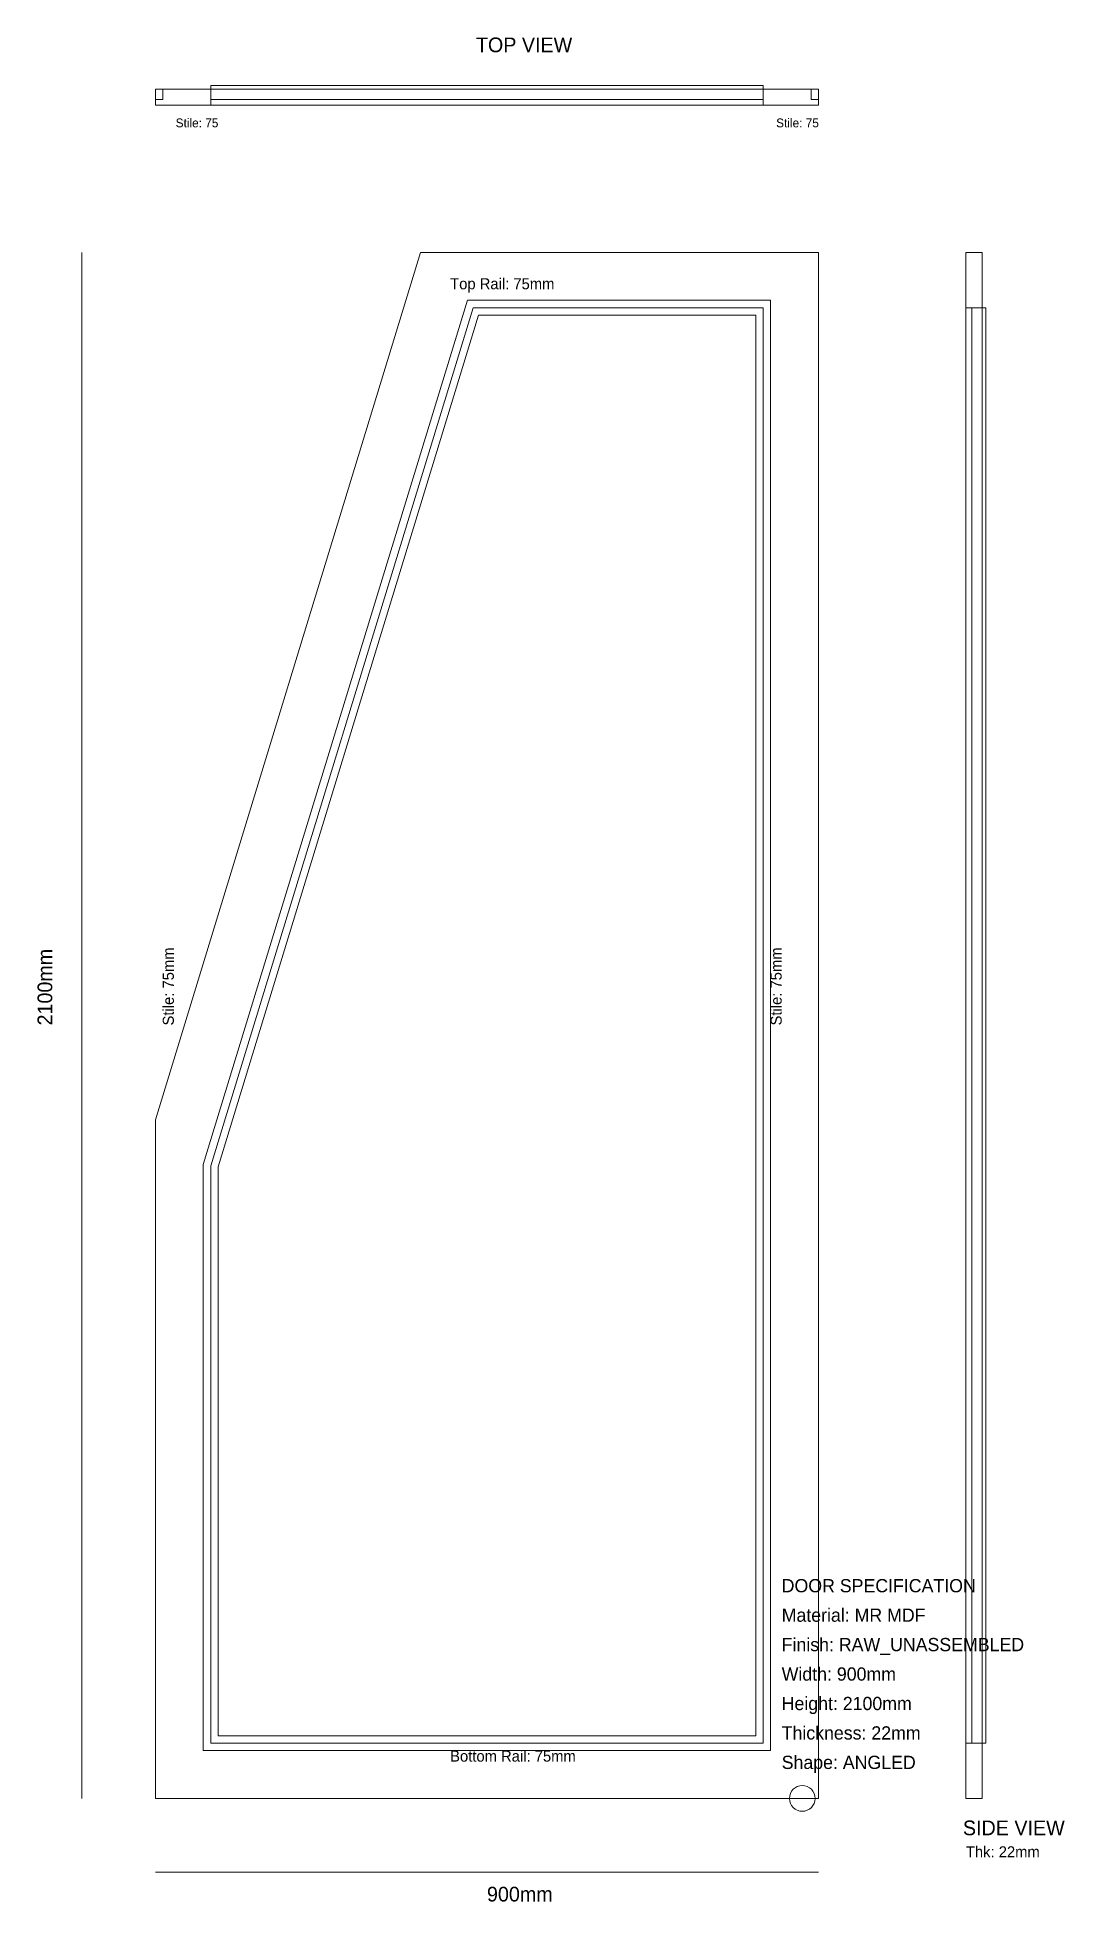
# Model space of a CAD drawing. Extents: x -160 to 1234, y -140 to 2392.
import ezdxf

# ---------------------------------------------------------------- set-up
doc = ezdxf.new("R2010")
doc.units = 0
for name, color, linetype, lineweight in [('BORDERS', 4, 'Continuous', 0), ('DIMENSIONS', 7, 'Continuous', 0), ('FRAME', 7, 'Continuous', 0), ('PANEL_GEOMETRY', 2, 'Continuous', 0), ('PANELS', 2, 'Continuous', 0), ('T3_INNER_BREAK', 6, 'Continuous', 0), ('T3_REBATE_FINISH', 6, 'Continuous', 0), ('T4_PROFILE_8MM_FINAL', 5, 'Continuous', 0), ('T4_PROFILE_8MM_OS', 5, 'Continuous', 0), ('T6_INNER_ONION', 1, 'Continuous', 0), ('T6_REBATE_12MM', 1, 'Continuous', 0), ('T8_DRILL_35MM', 3, 'Continuous', 0)]:
    doc.layers.add(name, color=color, linetype=linetype, lineweight=lineweight)

msp = doc.modelspace()

# ---------------------------------------------------------------- linework, layer by layer
at = {"layer": 'BORDERS'}
for p, q in [((0, 2308), (10, 2308)), ((10, 2322), (10, 2308)), ((75, 2300), (75, 2322)), ((825, 2300), (825, 2322)), ((890, 2322), (890, 2308)), ((900, 2308), (890, 2308)), ((1100, 2025), (1122, 2025)), ((1100, 75), (1122, 75))]:
    msp.add_line(p, q, dxfattribs=at)
at = {"layer": 'DIMENSIONS'}
for p, q in [((-100, 0), (-100, 2100)), ((0, -100), (900, -100))]:
    msp.add_line(p, q, dxfattribs=at)
at = {"layer": 'FRAME'}
for points in [[(0, 2300), (900, 2300), (900, 2322), (0, 2322)], [(1100, 0), (1122, 0), (1122, 2100), (1100, 2100)]]:
    msp.add_lwpolyline(points, close=True, dxfattribs=at)
at = {"layer": 'PANEL_GEOMETRY'}
msp.add_lwpolyline([(85, 85), (85, 858), (438.6, 2015), (815, 2015), (815, 858), (815, 85)], close=True, dxfattribs=at)
at = {"layer": 'PANELS'}
for points in [[(75, 2308), (825, 2308), (825, 2327), (75, 2327)], [(1108, 75), (1127, 75), (1127, 2025), (1108, 2025)]]:
    msp.add_lwpolyline(points, close=True, dxfattribs=at)
at = {"layer": 'T3_INNER_BREAK'}
msp.add_lwpolyline([(75, 75), (75, 859.5), (431.2, 2025), (825, 2025), (825, 859.5), (825, 75)], close=True, dxfattribs=at)
at = {"layer": 'T3_REBATE_FINISH'}
msp.add_lwpolyline([(65, 65), (65, 861), (423.8, 2035), (835, 2035), (835, 861), (835, 65)], close=True, dxfattribs=at)
at = {"layer": 'T4_PROFILE_8MM_FINAL'}
msp.add_lwpolyline([(0, 0), (900, 0), (900, 2100), (360, 2100), (0, 922)], close=True, dxfattribs=at)
at = {"layer": 'T4_PROFILE_8MM_OS'}
msp.add_lwpolyline([(0, 0), (900, 0), (900, 2100), (360, 2100), (0, 922)], close=True, dxfattribs=at)
at = {"layer": 'T6_INNER_ONION'}
msp.add_lwpolyline([(75, 75), (75, 859.5), (431.2, 2025), (825, 2025), (825, 859.5), (825, 75)], close=True, dxfattribs=at)
at = {"layer": 'T6_REBATE_12MM'}
msp.add_lwpolyline([(65, 65), (65, 861), (423.8, 2035), (835, 2035), (835, 861), (835, 65)], close=True, dxfattribs=at)
at = {"layer": 'T8_DRILL_35MM'}
msp.add_circle((878, 0), 17.5, dxfattribs=at)
msp.add_circle((878, 0), 17.5, dxfattribs=at)

# ---------------------------------------------------------------- texts
at = {"layer": 'DIMENSIONS'}
for s, height, p in [('TOP VIEW', 20, (435, 2372)), ('Stile: 75', 12, (27.5, 2270)), ('Stile: 75', 12, (842.5, 2270)), ('Top Rail: 75mm', 15, (400, 2050)), ('DOOR SPECIFICATION', 18, (850, 280)), ('Material: MR MDF', 18, (850, 240)), ('Finish: RAW_UNASSEMBLED', 18, (850, 200)), ('Width: 900mm', 18, (850, 160)), ('Height: 2100mm', 18, (850, 120)), ('Thickness: 22mm', 18, (850, 80)), ('Bottom Rail: 75mm', 15, (400, 50)), ('Shape: ANGLED', 18, (850, 40)), ('SIDE VIEW', 20, (1096, -50)), ('Thk: 22mm', 15, (1100, -80)), ('900mm', 20, (450, -140))]:
    msp.add_text(s, height=height, dxfattribs=at).set_placement(p)
for s, height, p in [('2100mm', 20, (-140, 1050)), ('Stile: 75mm', 15, (25, 1050)), ('Stile: 75mm', 15, (850, 1050))]:
    msp.add_text(s, height=height, rotation=90, dxfattribs=at).set_placement(p)

doc.saveas('drawing.dxf')
